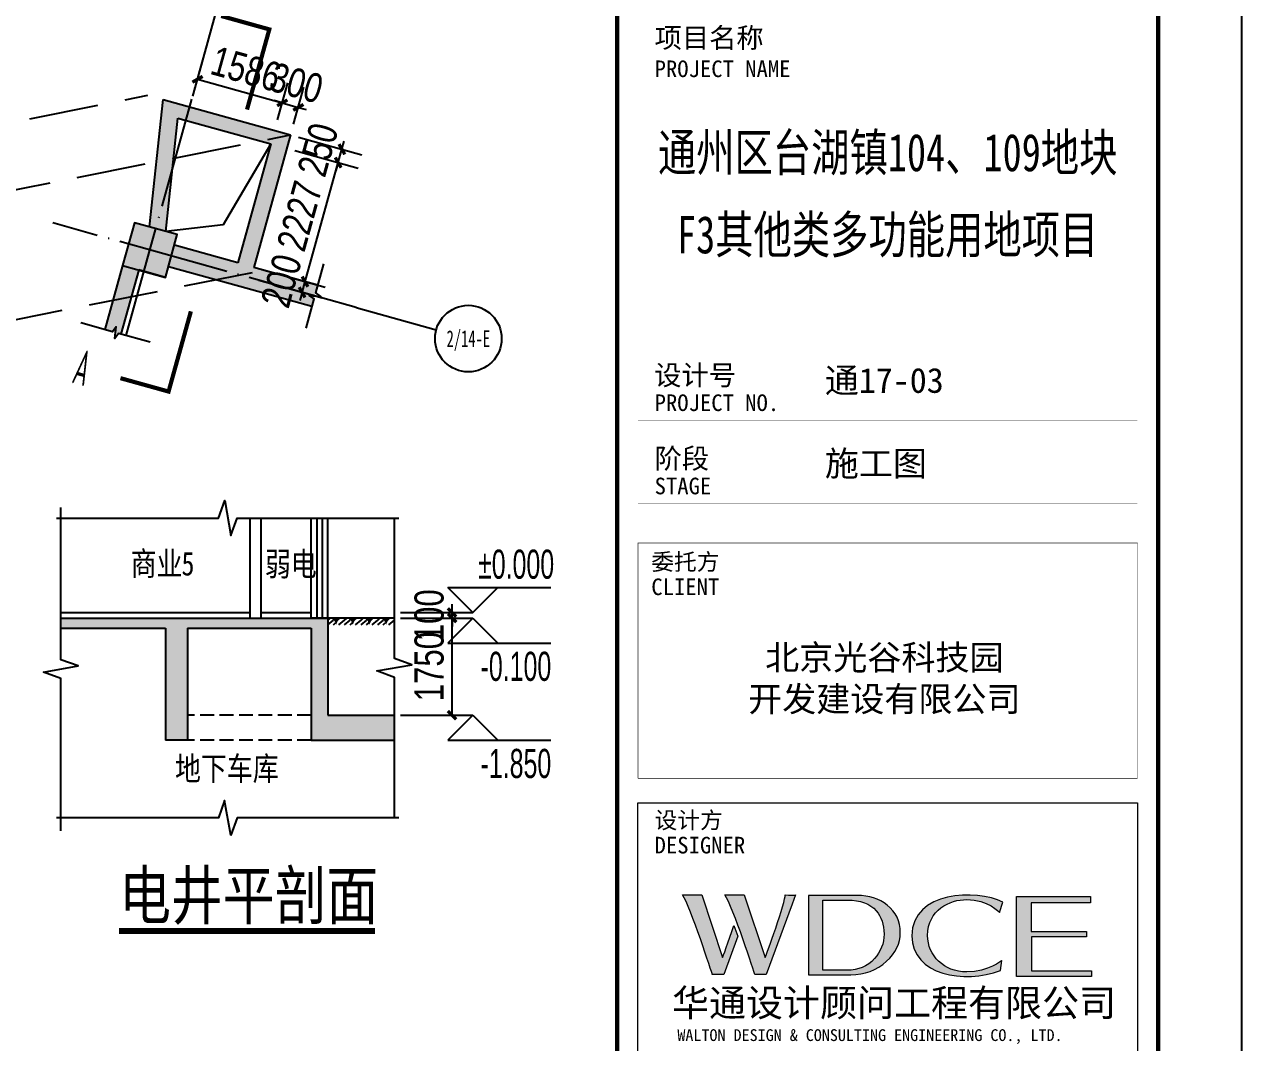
# Model space of a CAD drawing. Extents: x -409435 to 356702, y -107829 to 330904.
# Drawn here: x 128553 to 150489, y 32416 to 50763 of the extents above; entities that cross this region are included whole.
import ezdxf
from ezdxf.enums import TextEntityAlignment as Align

# ---------------------------------------------------------------- set-up
doc = ezdxf.new("R2010")
doc.units = 0
doc.header["$LTSCALE"] = 1000
doc.header["$MEASUREMENT"] = 0
for name, pattern in [('X-104 14#平面$0$$0$DASH', [0.35, 0.25, -0.1]), ('X-104 14#平面$0$104-14# 核心筒$2$DOTE', [2.42, 2, -0.2, 0.02, -0.2]), ('X-104 14#平面$0$DASH', [0.35, 0.25, -0.1])]:
    doc.linetypes.add(name, pattern=pattern)
for name, color, linetype in [('PUB_HATCH', 8, 'Continuous'), ('X-104 14#平面$0$01-标注_尺寸', 124, 'Continuous'), ('X-104 14#平面$0$01-标注_标高', 200, 'Continuous'), ('X-104 14#平面$0$01-标注_符号', 200, 'Continuous'), ('X-104 14#平面$0$02-TEXT_标注', 130, 'Continuous'), ('X-104 14#平面$0$05-填充_天正', 26, 'Continuous'), ('X-104 14#平面$0$104-14# 核心筒$1$01-标注_轴线坐标', 132, 'Continuous'), ('X-104 14#平面$0$104-14# 核心筒$1$AXIS_TEXT', 7, 'Continuous'), ('X-104 14#平面$0$104-14# 核心筒$2$A_AXIS-轴线', 36, 'X-104 14#平面$0$104-14# 核心筒$2$DOTE'), ('X-104 14#平面$0$104-14# 核心筒$2$A_STR-砼柱', 51, 'Continuous'), ('X-104 14#平面$0$A-C_窗', 140, 'Continuous'), ('X-104 14#平面$0$A-SUR_保温', 222, 'Continuous'), ('X-104 14#平面$0$A_STR-砌块墙', 121, 'Continuous'), ('X-104 14#平面$0$A_STR-砼墙', 51, 'Continuous'), ('X-104 14#平面$0$DIM_SYMB', 3, 'Continuous'), ('建-标注-文本', 254, 'Continuous')]:
    doc.layers.add(name, color=color, linetype=linetype)
doc.styles.add('X-104 14#平面$0$104-14# 核心筒$2$_TCH_AXIS', font='STXIHEI_0.TTF', dxfattribs={"width": 0.75})
doc.styles.add('X-104 14#平面$0$_TCH_DIM', font='ros.shx', dxfattribs={"width": 0.8, "bigfont": 'jd.shx'})
doc.styles.add('X-104 14#平面$0$_TCH_DIM_T3', font='ros.shx', dxfattribs={"width": 0.8, "bigfont": 'jd.shx'})
doc.styles.add('X-104 14#平面$0$_TCH_LABEL', font='ros1.shx', dxfattribs={"width": 0.75, "bigfont": 'jd.shx'})
doc.styles.add('X-104 14#平面$0$Standard', font='STXIHEI_0.TTF', dxfattribs={"width": 0.8})
doc.styles.add('图签信息$0$hwxh', font='STXIHEI_0.TTF')
doc.styles.add('图签信息$0$华文细黑', font='STXIHEI_0.TTF', dxfattribs={"height": 10})
doc.dimstyles.new('X-104 14#平面$0$_TCH_ARCH&&150', dxfattribs={"dimtxt": 525, "dimasz": 150, "dimexe": 375, "dimexo": 450, "dimgap": 150, "dimtad": 1, "dimdec": 0, "dimzin": 0, "dimdsep": 46, "dimtxsty": 'X-104 14#平面$0$_TCH_DIM_T3', "dimblk": 'X-104 14#平面$0$_ArchTick', "dimcen": 0.09, "dimclrt": 7, "dimazin": 2, "dimtfac": 1, "dimtdec": 0, "dimtix": 1, "dimtmove": 2, "dimatfit": 3, "dimfxl": 0, "dimtolj": 1, "dimtzin": 0, "dimarcsym": 0})

# ---------------------------------------------------------------- blocks, each defined once
blk = doc.blocks.new('图框-A1+1-2')
for points, const_width in [([(0, 0), (1261, 0), (1261, 594), (0, 594)], 0.05), ([(1186, 584), (25, 584), (25, 10), (1186, 10)], 0.5)]:
    blk.add_lwpolyline(points, close=True, dxfattribs=dict(const_width=const_width))
blk = doc.blocks.new('图签信息$0$logo2')
h = blk.add_hatch(color=7)
h.paths.add_polyline_path([(19.021, -7.36), (15.845, -7.36), (15.845, -3.972), (18.974, -3.972), (18.974, -4.243), (16.461, -4.243), (16.461, -5.448), (18.811, -5.448), (18.811, -5.686), (16.474, -5.686), (16.474, -7.116), (19.021, -7.116)])
edge = h.paths.add_edge_path()
edge.add_spline(control_points=[(15.259, -4.206), (15.259, -4.206), (15.127, -4.646), (15.127, -4.646), (15.127, -4.646), (14.62, -4.101), (13.734, -4.101), (13.035, -4.101), (12.071, -4.537), (12.076, -5.621), (12.08, -6.488), (12.766, -7.164), (13.734, -7.168), (14.656, -7.172), (15.227, -6.68), (15.227, -6.68), (15.227, -6.68), (15.164, -7.108), (15.164, -7.108), (13.632, -7.703), (11.417, -7.291), (11.411, -5.643), (11.404, -3.721), (14.157, -3.665), (15.259, -4.206)], knot_values=[0, 0, 0, 0, 1, 1, 1, 2, 2, 2, 3, 3, 3, 4, 4, 4, 5, 5, 5, 6, 6, 6, 7, 7, 7, 8, 8, 8, 8], degree=3, periodic=0)
edge = h.paths.add_edge_path(flags=16)
edge.add_spline(control_points=[(10.229, -5.566), (10.229, -5.16), (10.12, -4.83), (9.897, -4.576), (9.63, -4.273), (9.228, -4.122), (8.69, -4.122), (8.69, -4.122), (7.638, -4.122), (7.638, -4.122), (7.638, -4.122), (7.638, -7.098), (7.638, -7.098), (7.638, -7.098), (8.663, -7.098), (8.663, -7.098), (9.133, -7.098), (9.519, -6.934), (9.823, -6.604), (10.095, -6.309), (10.229, -5.964), (10.229, -5.566)], knot_values=[0, 0, 0, 0, 1, 1, 1, 2, 2, 2, 3, 3, 3, 4, 4, 4, 5, 5, 5, 6, 6, 6, 7, 7, 7, 7], degree=3, periodic=0)
edge = h.paths.add_edge_path()
edge.add_spline(control_points=[(10.919, -5.505), (10.919, -5.962), (10.725, -6.366), (10.336, -6.719), (9.92, -7.098), (9.414, -7.288), (8.817, -7.288), (8.817, -7.288), (7.028, -7.288), (7.028, -7.288), (7.028, -7.288), (7.028, -3.925), (7.028, -3.925), (7.028, -3.925), (9.095, -3.925), (9.095, -3.925), (9.593, -3.925), (10.015, -4.063), (10.363, -4.34), (10.733, -4.637), (10.919, -5.026), (10.919, -5.505)], knot_values=[0, 0, 0, 0, 1, 1, 1, 2, 2, 2, 3, 3, 3, 4, 4, 4, 5, 5, 5, 6, 6, 6, 7, 7, 7, 7], degree=3, periodic=0)
at = {"lineweight": 0}
blk.add_lwpolyline([(19.021, -7.36), (15.845, -7.36), (15.845, -3.972), (18.974, -3.972), (18.974, -4.243), (16.461, -4.243), (16.461, -5.448), (18.811, -5.448), (18.811, -5.686), (16.474, -5.686), (16.474, -7.116), (19.021, -7.116), (19.021, -7.36)], dxfattribs=at)
for points, knots in [([(10.919, -5.505), (10.919, -5.962), (10.725, -6.366), (10.336, -6.719), (9.92, -7.098), (9.414, -7.288), (8.817, -7.288), (8.817, -7.288), (7.028, -7.288), (7.028, -7.288), (7.028, -7.288), (7.028, -3.925), (7.028, -3.925), (7.028, -3.925), (9.095, -3.925), (9.095, -3.925), (9.593, -3.925), (10.015, -4.063), (10.363, -4.34), (10.733, -4.637), (10.919, -5.026), (10.919, -5.505)], [0, 0, 0, 0, 1, 1, 1, 2, 2, 2, 3, 3, 3, 4, 4, 4, 5, 5, 5, 6, 6, 6, 7, 7, 7, 7]), ([(10.229, -5.566), (10.229, -5.16), (10.12, -4.83), (9.897, -4.576), (9.63, -4.273), (9.228, -4.122), (8.69, -4.122), (8.69, -4.122), (7.638, -4.122), (7.638, -4.122), (7.638, -4.122), (7.638, -7.098), (7.638, -7.098), (7.638, -7.098), (8.663, -7.098), (8.663, -7.098), (9.133, -7.098), (9.519, -6.934), (9.823, -6.604), (10.095, -6.309), (10.229, -5.964), (10.229, -5.566)], [0, 0, 0, 0, 1, 1, 1, 2, 2, 2, 3, 3, 3, 4, 4, 4, 5, 5, 5, 6, 6, 6, 7, 7, 7, 7]), ([(15.259, -4.206), (15.259, -4.206), (15.127, -4.646), (15.127, -4.646), (15.127, -4.646), (14.62, -4.101), (13.734, -4.101), (13.035, -4.101), (12.071, -4.537), (12.076, -5.621), (12.08, -6.488), (12.766, -7.164), (13.734, -7.168), (14.656, -7.172), (15.227, -6.68), (15.227, -6.68), (15.227, -6.68), (15.164, -7.108), (15.164, -7.108), (13.632, -7.703), (11.417, -7.291), (11.411, -5.643), (11.404, -3.721), (14.157, -3.665), (15.259, -4.206)], [0, 0, 0, 0, 1, 1, 1, 2, 2, 2, 3, 3, 3, 4, 4, 4, 5, 5, 5, 6, 6, 6, 7, 7, 7, 8, 8, 8, 8])]:
    blk.add_open_spline(points, degree=3, knots=knots, dxfattribs=at)
blk = doc.blocks.new('图签信息$0$logo1')
h = blk.add_hatch(color=8)
edge = h.paths.add_edge_path()
edge.add_spline(control_points=[(3.863, -5.205), (3.635, -5.88), (3.386, -6.562), (3.386, -6.562), (3.386, -6.562), (2.503, -3.908), (2.503, -3.908), (2.503, -3.908), (1.802, -3.905), (1.687, -3.908), (2.021, -4.386), (2.952, -7.271), (2.952, -7.271), (2.952, -7.271), (3.437, -7.271), (3.437, -7.271), (3.437, -7.271), (4.032, -5.659), (4.032, -5.659), (4.032, -5.659), (3.863, -5.205), (3.863, -5.205)], knot_values=[0, 0, 0, 0, 1, 1, 1, 2, 2, 2, 3, 3, 3, 4, 4, 4, 5, 5, 5, 6, 6, 6, 7, 7, 7, 7], degree=3, periodic=0)
h = blk.add_hatch(color=7)
edge = h.paths.add_edge_path()
edge.add_spline(control_points=[(6.038, -3.908), (6.09, -4.101), (5.198, -6.562), (5.198, -6.562), (5.198, -6.562), (4.302, -3.908), (4.302, -3.908), (4.302, -3.908), (3.6, -3.905), (3.486, -3.908), (3.821, -4.386), (4.751, -7.271), (4.751, -7.271), (4.751, -7.271), (5.236, -7.271), (5.236, -7.271), (5.236, -7.271), (6.333, -4.3), (6.333, -4.3), (6.333, -4.3), (6.482, -3.908), (6.482, -3.908), (6.482, -3.908), (6.214, -3.914), (6.038, -3.908)], knot_values=[0, 0, 0, 0, 1, 1, 1, 2, 2, 2, 3, 3, 3, 4, 4, 4, 5, 5, 5, 6, 6, 6, 7, 7, 7, 8, 8, 8, 8], degree=3, periodic=0)
at = {"color": 8, "lineweight": 0}
blk.add_open_spline([(3.863, -5.205), (3.635, -5.88), (3.386, -6.562), (3.386, -6.562), (3.386, -6.562), (2.503, -3.908), (2.503, -3.908), (2.503, -3.908), (1.802, -3.905), (1.687, -3.908), (2.021, -4.386), (2.952, -7.271), (2.952, -7.271), (2.952, -7.271), (3.437, -7.271), (3.437, -7.271), (3.437, -7.271), (4.032, -5.659), (4.032, -5.659), (4.032, -5.659), (3.863, -5.205), (3.863, -5.205)], degree=3, knots=[0, 0, 0, 0, 1, 1, 1, 2, 2, 2, 3, 3, 3, 4, 4, 4, 5, 5, 5, 6, 6, 6, 7, 7, 7, 7], dxfattribs=at)
at = {"lineweight": 0}
blk.add_open_spline([(6.038, -3.908), (6.09, -4.101), (5.198, -6.562), (5.198, -6.562), (5.198, -6.562), (4.302, -3.908), (4.302, -3.908), (4.302, -3.908), (3.6, -3.905), (3.486, -3.908), (3.821, -4.386), (4.751, -7.271), (4.751, -7.271), (4.751, -7.271), (5.236, -7.271), (5.236, -7.271), (5.236, -7.271), (6.333, -4.3), (6.333, -4.3), (6.333, -4.3), (6.482, -3.908), (6.482, -3.908), (6.482, -3.908), (6.214, -3.914), (6.038, -3.908)], degree=3, knots=[0, 0, 0, 0, 1, 1, 1, 2, 2, 2, 3, 3, 3, 4, 4, 4, 5, 5, 5, 6, 6, 6, 7, 7, 7, 8, 8, 8, 8], dxfattribs=at)
blk.add_blockref('图签信息$0$logo2', (0, 0))
blk = doc.blocks.new('图签信息$0$时间-logo')
at = {"layer": 'Defpoints', "lineweight": 0}
blk.add_lwpolyline([(0, -23.457), (-21.166, -23.457), (-21.166, 0), (0, 0), (0, -23.457)], dxfattribs=at)
blk.add_blockref('图签信息$0$logo1', (-20.967, 0))
at = {"style": '图签信息$0$hwxh'}
for s, height, p in [('华通设计顾问工程有限公司 ', 1.15, (-19.726, -9.054)), ('WALTON DESIGN & CONSULTING ENGINEERING CO., LTD.', 0.5, (-19.497, -10.096)), ('地址:北京市西城区西直门南小街135号西派国际3号楼 100035', 0.5, (-19.485, -11.936)), ('Address: Building No.3 C-Park, No.135 Xizhimen South Street, ', 0.47, (-19.485, -12.827)), ('Xicheng District, Beijing 100035, China ', 0.47, (-16.691, -13.718)), ('电话 Tel：                        （8610）83957395 ', 0.5, (-19.564, -14.906)), ('传真 Fax：                      （8610）83957590 ', 0.5, (-19.485, -15.798)), ('主页 Web：                      www.WDCE.com ', 0.5, (-19.485, -16.689)), ('邮件 E-mail：                    office@WDCE.com ', 0.5, (-19.485, -17.58)), ('资质号 Licence No.：    建筑甲级 A111010265 ', 0.5, (-19.485, -18.472)), ('   规划甲级 101195', 0.5, (-12.602, -19.363))]:
    blk.add_text(s, height=height, dxfattribs=at).set_placement(p)
blk = doc.blocks.new('图签信息')
at = {"const_width": 0.5}
blk.add_lwpolyline([(-65, 0), (0, 0), (0, 500.5), (-65, 500.5)], close=True, dxfattribs=at)
at = {"const_width": 0.05}
for points in [[(-62.5, 450.87), (-2.5, 450.87)], [(-62.5, 440.87), (-2.5, 440.87)], [(-2.5, 407.85), (-2.5, 436.12), (-62.5, 436.12), (-62.5, 407.85)], [(-62.5, 407.85), (-2.5, 407.85)], [(-62.5, 404.92), (-62.5, 227.83)], [(-62.5, 404.92), (-2.5, 404.92)], [(-62.5, 227.83), (-2.5, 227.83), (-2.5, 404.92)]]:
    blk.add_lwpolyline(points, dxfattribs=at)
at = {"ltscale": 0.001, "xscale": 2.834689937531525, "yscale": 2.834689937531525, "zscale": 2.834689937531525}
blk.add_blockref('图签信息$0$时间-logo', (-2.5, 404.92), dxfattribs=at)
at = {"style": '图签信息$0$华文细黑'}
for s, height, p in [('项目名称', 2.4, (-60.5, 498)), ('PROJECT NAME', 2, (-60.5, 494.08)), ('设计号', 2.4, (-60.54, 457.48)), ('PROJECT NO.', 2, (-60.5, 453.97)), ('阶段', 2.4, (-60.5, 447.47)), ('STAGE', 2, (-60.5, 443.97)), ('委托方', 2, (-60.9, 434.86)), ('CLIENT', 2, (-60.9, 431.86)), ('设计方', 2, (-60.5, 403.83)), ('DESIGNER', 2, (-60.5, 400.83))]:
    blk.add_text(s, height=height, dxfattribs=at).set_placement(p, align=Align.TOP_LEFT)
at = {"color": 4, "style": '图签信息$0$华文细黑', "width": 0.75}
for s, p in [('通州区台湖镇104、109地块', (-32.5, 480.78)), ('F3其他类多功能用地项目', (-32.5, 470.91))]:
    blk.add_text(s, height=4.5, dxfattribs=at).set_placement(p, align=Align.CENTER)
at = {"color": 4, "ltscale": 0.001, "char_height": 3, "width": 58.4895, "style": '图签信息$0$华文细黑'}
for s, insert, attachment_point in [('通17-03', (-40.06, 455.51), 4), ('施工图', (-40.06, 445.51), 4), ('北京光谷科技园\\P开发建设有限公司', (-32.9, 419.71), 5)]:
    blk.add_mtext(s, dxfattribs=dict(at, insert=insert, attachment_point=attachment_point))
blk = doc.blocks.new('图签-A1')
at = {"color": 2}
blk.add_blockref('图签信息', (0, 0), dxfattribs=at)
blk = doc.blocks.new('_FZH')
blk.add_lwpolyline([(-0.5, -0.5), (0.5, -0.5), (0.5, 0.5), (-0.5, 0.5)], close=True)
at = {"layer": 'PUB_HATCH'}
blk.add_solid([(-0.5, -0.5), (0.5, -0.5), (-0.5, 0.5), (0.5, 0.5)], dxfattribs=at)
blk = doc.blocks.new('X-104 14#平面$0$_ArchTick')
at = {"color": 0, "linetype": 'ByBlock', "const_width": 0.4}
blk.add_lwpolyline([(-0.5, -0.5), (0.5, 0.5)], dxfattribs=at)
blk = doc.blocks.new('*D2633')
at = {"layer": 'Defpoints', "color": 0, "transparency": 16777216}
for p in [(134879, 40166), (136261, 40166), (134879, 40066)]:
    blk.add_point(p, dxfattribs=at)
at = {"layer": 'X-104 14#平面$0$01-标注_尺寸', "color": 0, "lineweight": -2, "transparency": 16777216}
for p, q in [((135329, 40166), (136636, 40166)), ((136261, 40166), (136261, 40316)), ((136261, 40066), (136261, 40166)), ((135329, 40066), (136636, 40066)), ((136261, 40066), (136261, 39916))]:
    blk.add_line(p, q, dxfattribs=at)
at = {"layer": 'X-104 14#平面$0$01-标注_尺寸', "color": 0, "lineweight": -2, "transparency": 16777216, "xscale": 150, "yscale": 150, "zscale": 150}
for p, rotation in [((136261, 40166), 270), ((136261, 40066), 90)]:
    blk.add_blockref('X-104 14#平面$0$_ArchTick', p, dxfattribs=dict(at, rotation=rotation))
at = {"layer": 'X-104 14#平面$0$01-标注_尺寸', "color": 7, "transparency": 16777216, "insert": (135849, 40116), "char_height": 525, "attachment_point": 5, "rotation": 90, "style": 'X-104 14#平面$0$_TCH_DIM_T3'}
blk.add_mtext('\\A1;100', dxfattribs=at)
blk = doc.blocks.new('*D2634')
at = {"layer": 'Defpoints', "color": 0, "transparency": 16777216}
for p in [(134879, 40066), (136261, 40066), (134879, 38316)]:
    blk.add_point(p, dxfattribs=at)
at = {"layer": 'X-104 14#平面$0$01-标注_尺寸', "color": 0, "lineweight": -2, "transparency": 16777216}
for p, q in [((135329, 40066), (136636, 40066)), ((136261, 38316), (136261, 40066)), ((135329, 38316), (136636, 38316))]:
    blk.add_line(p, q, dxfattribs=at)
at = {"layer": 'X-104 14#平面$0$01-标注_尺寸', "color": 0, "lineweight": -2, "transparency": 16777216, "xscale": 150, "yscale": 150, "zscale": 150}
for p, rotation in [((136261, 40066), 90), ((136261, 38316), 270)]:
    blk.add_blockref('X-104 14#平面$0$_ArchTick', p, dxfattribs=dict(at, rotation=rotation))
at = {"layer": 'X-104 14#平面$0$01-标注_尺寸', "color": 7, "transparency": 16777216, "insert": (135849, 39191), "char_height": 525, "attachment_point": 5, "rotation": 90, "style": 'X-104 14#平面$0$_TCH_DIM_T3'}
blk.add_mtext('\\A1;1750', dxfattribs=at)
blk = doc.blocks.new('X-104 14#平面$0$$WINLIB2D$00000001')
at = {"color": 0}
for points in [[(-0.5, 0.5), (-0.5, -0.5)], [(-0.5, 0.5), (0.5, 0.5)], [(0.5, -0.5), (0.5, 0.5)], [(0.5, 0.167), (-0.5, 0.167)], [(0.5, -0.167), (-0.5, -0.167)], [(-0.5, -0.5), (0.5, -0.5)]]:
    blk.add_lwpolyline(points, dxfattribs=at)
blk = doc.blocks.new('X-104 14#平面$0$$LinePat$自然土壤')
at = {"color": 0}
for p, q in [((0, -90), (71, -19)), ((0, -300), (211, -89)), ((210, -300), (286, -224)), ((420, -300), (630, -90))]:
    blk.add_line(p, q, dxfattribs=at)
for points in [[(0, 0), (630, 0), (168, -45), (462, -45)], [(168, -45), (462, -45), (252, -132), (378, -132)], [(252, -132), (378, -132), (315, -300)]]:
    blk.add_solid(points, dxfattribs=at)
blk = doc.blocks.new('*D2635')
at = {"layer": 'Defpoints', "color": 0, "transparency": 16777216}
for p in [(132399, 46464), (132345, 46271), (133611, 46127)]:
    blk.add_point(p, dxfattribs=at)
at = {"layer": 'X-104 14#平面$0$01-标注_尺寸', "color": 0, "lineweight": -2, "transparency": 16777216}
for p, q in [((132832, 46343), (133973, 46026)), ((132778, 46151), (133919, 45833)), ((133558, 45934), (133611, 46127)), ((133611, 46127), (133652, 46271)), ((133558, 45934), (133518, 45789))]:
    blk.add_line(p, q, dxfattribs=at)
at = {"layer": 'X-104 14#平面$0$01-标注_尺寸', "color": 0, "lineweight": -2, "transparency": 16777216, "xscale": 150, "yscale": 150, "zscale": 150}
for p, rotation in [((133611, 46127), 254.4518981662111), ((133558, 45934), 74.45189816621114)]:
    blk.add_blockref('X-104 14#平面$0$_ArchTick', p, dxfattribs=dict(at, rotation=rotation))
at = {"layer": 'X-104 14#平面$0$01-标注_尺寸', "color": 7, "transparency": 16777216, "insert": (133187, 46141), "char_height": 525, "attachment_point": 5, "rotation": 74.4519, "style": 'X-104 14#平面$0$_TCH_DIM_T3'}
blk.add_mtext('\\A1;200', dxfattribs=at)
blk = doc.blocks.new('*D2636')
at = {"layer": 'Defpoints', "color": 0, "transparency": 16777216}
for p in [(132995, 48609), (134208, 48272), (132399, 46464)]:
    blk.add_point(p, dxfattribs=at)
at = {"layer": 'X-104 14#平面$0$01-标注_尺寸', "color": 0, "lineweight": -2, "transparency": 16777216}
for p, q in [((133429, 48488), (134569, 48171)), ((133611, 46127), (134208, 48272)), ((132832, 46343), (133973, 46026))]:
    blk.add_line(p, q, dxfattribs=at)
at = {"layer": 'X-104 14#平面$0$01-标注_尺寸', "color": 0, "lineweight": -2, "transparency": 16777216, "xscale": 150, "yscale": 150, "zscale": 150}
for p, rotation in [((134208, 48272), 74.45189816620903), ((133611, 46127), 254.451898166209)]:
    blk.add_blockref('X-104 14#平面$0$_ArchTick', p, dxfattribs=dict(at, rotation=rotation))
at = {"layer": 'X-104 14#平面$0$01-标注_尺寸', "color": 7, "transparency": 16777216, "insert": (133512, 47310), "char_height": 525, "attachment_point": 5, "rotation": 74.4519, "style": 'X-104 14#平面$0$_TCH_DIM_T3'}
blk.add_mtext('\\A1;2227', dxfattribs=at)
blk = doc.blocks.new('*D2637')
at = {"layer": 'Defpoints', "color": 0, "transparency": 16777216}
for p in [(133062, 48850), (132995, 48609), (134275, 48512)]:
    blk.add_point(p, dxfattribs=at)
at = {"layer": 'X-104 14#平面$0$01-标注_尺寸', "color": 0, "lineweight": -2, "transparency": 16777216}
for p, q in [((133496, 48729), (134637, 48412)), ((133429, 48488), (134569, 48171)), ((134208, 48272), (134275, 48512)), ((134275, 48512), (134315, 48657)), ((134208, 48272), (134168, 48127))]:
    blk.add_line(p, q, dxfattribs=at)
at = {"layer": 'X-104 14#平面$0$01-标注_尺寸', "color": 0, "lineweight": -2, "transparency": 16777216, "xscale": 150, "yscale": 150, "zscale": 150}
for p, rotation in [((134275, 48512), 254.451898166209), ((134208, 48272), 74.45189816620898)]:
    blk.add_blockref('X-104 14#平面$0$_ArchTick', p, dxfattribs=dict(at, rotation=rotation))
at = {"layer": 'X-104 14#平面$0$01-标注_尺寸', "color": 7, "transparency": 16777216, "insert": (133844, 48503), "char_height": 525, "attachment_point": 5, "rotation": 74.4519, "style": 'X-104 14#平面$0$_TCH_DIM_T3'}
blk.add_mtext('\\A1;250', dxfattribs=at)
blk = doc.blocks.new('*D2638')
at = {"layer": 'Defpoints', "color": 0, "transparency": 16777216}
for p in [(133201, 49348), (131467, 49034), (132995, 48609)]:
    blk.add_point(p, dxfattribs=at)
at = {"layer": 'X-104 14#平面$0$01-标注_尺寸', "color": 0, "lineweight": -2, "transparency": 16777216}
for p, q in [((131588, 49468), (131773, 50134)), ((131673, 49773), (133201, 49348)), ((133116, 49043), (133301, 49709))]:
    blk.add_line(p, q, dxfattribs=at)
at = {"layer": 'X-104 14#平面$0$01-标注_尺寸', "color": 0, "lineweight": -2, "transparency": 16777216, "xscale": 150, "yscale": 150, "zscale": 150}
for p, rotation in [((131673, 49773), 164.451897365089), ((133201, 49348), 344.4518973650891)]:
    blk.add_blockref('X-104 14#平面$0$_ArchTick', p, dxfattribs=dict(at, rotation=rotation))
at = {"layer": 'X-104 14#平面$0$01-标注_尺寸', "color": 7, "transparency": 16777216, "insert": (132547, 49957), "char_height": 525, "attachment_point": 5, "rotation": 344.4519, "style": 'X-104 14#平面$0$_TCH_DIM_T3'}
blk.add_mtext('\\A1;1586', dxfattribs=at)
blk = doc.blocks.new('*D2639')
at = {"layer": 'Defpoints', "color": 0, "transparency": 16777216}
for p in [(133490, 49267), (132995, 48609), (133284, 48529)]:
    blk.add_point(p, dxfattribs=at)
at = {"layer": 'X-104 14#平面$0$01-标注_尺寸', "color": 0, "lineweight": -2, "transparency": 16777216}
for p, q in [((133116, 49043), (133301, 49709)), ((133405, 48962), (133590, 49628)), ((133201, 49348), (133056, 49388)), ((133201, 49348), (133490, 49267)), ((133490, 49267), (133634, 49227))]:
    blk.add_line(p, q, dxfattribs=at)
at = {"layer": 'X-104 14#平面$0$01-标注_尺寸', "color": 0, "lineweight": -2, "transparency": 16777216, "xscale": 150, "yscale": 150, "zscale": 150}
for p, rotation in [((133201, 49348), 344.4518973650891), ((133490, 49267), 164.4518973650891)]:
    blk.add_blockref('X-104 14#平面$0$_ArchTick', p, dxfattribs=dict(at, rotation=rotation))
at = {"layer": 'X-104 14#平面$0$01-标注_尺寸', "color": 7, "transparency": 16777216, "insert": (133456, 49705), "char_height": 525, "attachment_point": 5, "rotation": 344.4519, "style": 'X-104 14#平面$0$_TCH_DIM_T3'}
blk.add_mtext('\\A1;300', dxfattribs=at)
blk = doc.blocks.new('X-104 14#平面')
at = {"layer": 'X-104 14#平面$0$05-填充_天正'}
for points in [[(130810.5, 47113.4), (131103.5, 47031.9), (131319.4, 49075.3), (131053, 49409)], [(131053, 49409), (131319.4, 49075.3), (132995.4, 48609), (133351.4, 48769.5)], [(133351.4, 48769.5), (132995.4, 48609), (132398.5, 46464), (132507.3, 46295.3), (132687.6, 46383.6)], [(131255.7, 46782), (131148.5, 46396.6), (132435.8, 46038.4), (132507.3, 46295.3), (132398.5, 46464)], [(130613.2, 46337.9), (130324.1, 46418.4), (130002.5, 45262.3), (130291.5, 45181.9)], [(133736.4, 45676.6), (133843.7, 46061.9), (132687.6, 46383.6), (132507.3, 46295.3), (132435.8, 46038.4)], [(129210.4, 40066.4), (129210.4, 39886.4), (131095.1, 39886.4), (131295.1, 39946.4), (131295.1, 40066.4)], [(131295.1, 39946.4), (131095.1, 39886.4), (131095.1, 37866.4), (131495.1, 37866.4), (131495.1, 39886.4)], [(131295.1, 39946.4), (131495.1, 39886.4), (132714.6, 39886.4), (132714.6, 40066.4), (131295.1, 40066.4)], [(132714.6, 40066.4), (132714.6, 39886.4), (133721.6, 39886.4), (134021.6, 40066.4)], [(134021.6, 40066.4), (133721.6, 39886.4), (133721.6, 37866.4), (134021.6, 38316.4)], [(134021.6, 38316.4), (133721.6, 37866.4), (135221.6, 37866.4), (135221.6, 38316.4)]]:
    blk.add_hatch(color=256, dxfattribs=at).paths.add_polyline_path(points)
at = {"linetype": 'X-104 14#平面$0$$0$DASH'}
for p, q in [((133721.6, 38316.4), (131495.1, 38316.4)), ((133721.6, 37866.4), (131495.1, 37866.4))]:
    blk.add_line(p, q, dxfattribs=at)
for points in [[(-38664.4, 63600), (150485.6, 63600), (150485.6, -25500), (-38664.4, -25500)], [(131309.3, 46974.6), (130538.6, 47189.1), (130324.1, 46418.4), (131094.9, 46203.9)]]:
    blk.add_lwpolyline(points, close=True)
for points in [[(132995.2, 48609), (132135, 47151), (131103.5, 47031.9)], [(131094.9, 46203.9), (130613.2, 46337.9)]]:
    blk.add_lwpolyline(points)
at = {"layer": 'X-104 14#平面$0$01-标注_标高'}
for p, q in [((136636.2, 40166.4), (136186.2, 40616.4)), ((136186.2, 40616.4), (138040.1, 40616.4)), ((136636.2, 40166.4), (137086.2, 40616.4)), ((136636.2, 40066.4), (136186.2, 39616.4)), ((136636.2, 40066.4), (137086.2, 39616.4)), ((136186.2, 39616.4), (138040.1, 39616.4)), ((136636.2, 38316.4), (136186.2, 37866.4)), ((136636.2, 38316.4), (137086.2, 37866.4)), ((136186.2, 37866.4), (138040.1, 37866.4))]:
    blk.add_line(p, q, dxfattribs=at)
at = {"layer": 'X-104 14#平面$0$01-标注_符号', "const_width": 75}
for points in [[(132565.4, 49226.9), (132967.4, 50672), (132100.4, 50913.3)], [(130284.9, 44388), (131151.9, 44146.8), (131554, 45591.9)]]:
    blk.add_lwpolyline(points, dxfattribs=at)
at = {"layer": 'X-104 14#平面$0$01-标注_符号'}
for points in [[(133629.2, 45291.2), (133775, 45815), (133684, 45880), (133896.3, 45859.4), (133805.1, 45923.4), (133950.9, 46447.3)], [(130821.4, 45034.4), (130249.4, 45193.6), (130184.4, 45102.7), (130205, 45314.9), (130141, 45223.7), (129569, 45382.9)], [(129134.6, 41866.4), (132049.4, 41866.4), (132164.1, 42181.4), (132275.2, 41551.4), (132386.9, 41866.4), (135301.8, 41866.4)], [(129210.4, 36232.9), (129210.4, 38978.1), (128895.4, 39092.7), (129525.4, 39203.8), (129210.4, 39315.6), (129210.4, 42060.7)], [(135221.6, 36466.4), (135221.6, 38997.7), (134906.6, 39112.3), (135536.6, 39223.4), (135221.6, 39335.2), (135221.6, 41866.4)], [(135301.8, 36466.4), (132386.9, 36466.4), (132272.3, 36151.4), (132161.2, 36781.4), (132049.4, 36466.4), (129134.6, 36466.4)]]:
    blk.add_lwpolyline(points, dxfattribs=at)
at = {"layer": 'X-104 14#平面$0$02-TEXT_标注', "linetype": 'X-104 14#平面$0$DASH', "ltscale": 5}
for points in [[(99474, 43258.8), (130781.1, 49484.6)], [(102044.3, 42543.6), (133351.4, 48769.5)], [(132660.8, 46287.2), (101353.7, 40061.4)]]:
    blk.add_lwpolyline(points, dxfattribs=at)
at = {"layer": 'X-104 14#平面$0$104-14# 核心筒$1$01-标注_轴线坐标'}
for p, q in [((131810.3, 50267.7), (132212.4, 51712.8)), ((134530.6, 45663.2), (135975.7, 45261.1))]:
    blk.add_line(p, q, dxfattribs=at)
blk.add_circle((136553.8, 45100.3), 600, dxfattribs=at)
at = {"layer": 'X-104 14#平面$0$104-14# 核心筒$2$A_AXIS-轴线'}
for p, q in [((130387.9, 45155.1), (131810.3, 50267.7)), ((134530.6, 45663.2), (129064.3, 47184.1))]:
    blk.add_line(p, q, dxfattribs=at)
at = {"layer": 'X-104 14#平面$0$A-SUR_保温'}
for p, q in [((129210.4, 40166.4), (131295.1, 40166.4)), ((131295.1, 40166.4), (132614.6, 40166.4)), ((132814.6, 40166.4), (133721.7, 40166.4))]:
    blk.add_line(p, q, dxfattribs=at)
at = {"layer": 'X-104 14#平面$0$A_STR-砌块墙'}
for p, q in [((132614.6, 41866.4), (132614.6, 40066.4)), ((132814.6, 41866.4), (132814.6, 40066.4)), ((133721.7, 41866.4), (134021.7, 41866.4)), ((133721.7, 40066.4), (134021.7, 40066.4))]:
    blk.add_line(p, q, dxfattribs=at)
at = {"layer": 'X-104 14#平面$0$A_STR-砼墙'}
for p, q in [((130810.5, 47113.4), (131053, 49409)), ((131053, 49409), (133351.4, 48769.5)), ((131103.5, 47031.9), (131319.4, 49075.3)), ((131319.4, 49075.3), (132995.4, 48609)), ((133351.4, 48769.5), (132687.6, 46383.6)), ((132995.4, 48609), (132398.5, 46464)), ((132398.5, 46464), (131255.7, 46782)), ((130324.1, 46418.4), (130002.5, 45262.3)), ((130613.2, 46337.9), (130291.5, 45181.9)), ((132435.8, 46038.4), (131148.5, 46396.6)), ((133843.7, 46061.9), (132687.6, 46383.6)), ((133736.4, 45676.6), (132435.8, 46038.4)), ((129210.4, 40066.4), (131295.1, 40066.4)), ((131295.1, 40066.4), (132714.6, 40066.4)), ((132714.6, 40066.4), (134021.6, 40066.4)), ((134021.6, 40066.4), (134021.6, 38316.4)), ((129210.4, 39886.4), (131095.1, 39886.4)), ((131095.1, 39886.4), (131095.1, 37866.4)), ((131495.1, 39886.4), (131495.1, 37866.4)), ((131495.1, 39886.4), (132714.6, 39886.4)), ((132714.6, 39886.4), (133721.6, 39886.4)), ((133721.6, 39886.4), (133721.6, 37866.4)), ((134021.6, 38316.4), (135221.6, 38316.4)), ((131495.1, 37866.4), (131095.1, 37866.4)), ((133721.6, 37866.4), (135221.6, 37866.4))]:
    blk.add_line(p, q, dxfattribs=at)
blk.add_lwpolyline([(135221.6, 40066.4), (134021.6, 40066.4)], dxfattribs=at)
at = {"layer": 'X-104 14#平面$0$DIM_SYMB', "const_width": 105}
blk.add_lwpolyline([(130260, 34428), (134869.9, 34428)], dxfattribs=at)
at = {"xscale": 150, "yscale": 150, "zscale": 150}
for name, p in [('图框-A1+1-2', (-38664.4, -25500)), ('图签-A1', (148985.6, -24000))]:
    blk.add_blockref(name, p, dxfattribs=at)
at = {"layer": 'X-104 14#平面$0$05-填充_天正', "xscale": 0.4761904761908062, "yscale": 0.4, "zscale": 0.4, "rotation": 3.821415246080539e-12}
for p in [(134021.6, 40066.4), (134321.6, 40066.4), (134621.6, 40066.4), (134921.6, 40066.4)]:
    blk.add_blockref('X-104 14#平面$0$$LinePat$自然土壤', p, dxfattribs=at)
at = {"layer": 'X-104 14#平面$0$104-14# 核心筒$2$A_STR-砼柱', "xscale": 799.9999999999771, "yscale": 799.9999999999771, "zscale": 799.9999999999771, "rotation": 344.4518973650901}
blk.add_blockref('_FZH', (130816.7, 46696.5), dxfattribs=at)
at = {"layer": 'X-104 14#平面$0$A-C_窗', "xscale": -1800, "yscale": 300, "zscale": 300, "rotation": 270}
blk.add_blockref('X-104 14#平面$0$$WINLIB2D$00000001', (133871.7, 40966.4), dxfattribs=at)
at = {"layer": 'X-104 14#平面$0$02-TEXT_标注', "style": 'X-104 14#平面$0$_TCH_LABEL', "width": 0.529412}
blk.add_text('A', height=637.5, rotation=344.4519, dxfattribs=at).set_placement((129390.2, 44306.1))
at = {"layer": 'X-104 14#平面$0$02-TEXT_标注'}
for s, height, style, width, p in [('商业', 428.14, 'X-104 14#平面$0$Standard', 0.8, (130467.9, 40832.9)), ('5', 428.1, 'X-104 14#平面$0$Standard', 0.8, (131384.9, 40832.9)), ('弱电', 428.14, 'X-104 14#平面$0$Standard', 0.8, (132888, 40824.9)), ('%%P0.000', 525, 'X-104 14#平面$0$_TCH_DIM', 0.64, (136729.5, 40773.9)), ('-0.100', 525, 'X-104 14#平面$0$_TCH_DIM', 0.64, (136774.3, 38933.9)), ('地下车库', 428.14, 'X-104 14#平面$0$Standard', 0.8, (131267.6, 37140.3)), ('-1.850', 525, 'X-104 14#平面$0$_TCH_DIM', 0.64, (136774.3, 37183.9))]:
    blk.add_text(s, height=height, dxfattribs=dict(at, style=style, width=width)).set_placement(p)
at = {"layer": 'X-104 14#平面$0$104-14# 核心筒$1$AXIS_TEXT', "style": 'X-104 14#平面$0$104-14# 核心筒$2$_TCH_AXIS', "width": 0.875759}
blk.add_text('2/14-E', height=300.65, dxfattribs=at).set_placement((136161.6, 44950), (136945.9, 44950), align=Align.FIT)
at = {"layer": '建-标注-文本', "style": 'X-104 14#平面$0$Standard', "width": 0.8}
blk.add_text('电井平剖面', height=856.28, dxfattribs=at).set_placement((130260, 34642.5))
at = {"layer": 'X-104 14#平面$0$01-标注_尺寸'}
for p1, p2, distance, picture, middle in [((131467.1, 49034.2), (132995.2, 48609), 766.5, '*D2638', (132547.2, 49957.5)), ((132995.2, 48609), (133284.4, 48528.6), 766.5, '*D2639', (133455.8, 49704.7)), ((132995.4, 48609), (133062.4, 48849.9), -1258.9, '*D2637', (133844.3, 48502.6)), ((132398.5, 46464), (132995.4, 48609), -1258.9, '*D2636', (133512.4, 47309.6)), ((132344.9, 46271.3), (132398.5, 46464), -1258.9, '*D2635', (133187.2, 46140.8)), ((134879.5, 40066.4), (134879.5, 40166.4), -1381.7, '*D2633', (135848.7, 40116.4)), ((134879.5, 38316.4), (134879.5, 40066.4), -1381.7, '*D2634', (135848.7, 39191.4))]:
    dim = blk.add_aligned_dim(p1=p1, p2=p2, distance=distance, dimstyle='X-104 14#平面$0$_TCH_ARCH&&150', dxfattribs=at)
    dim.commit()
    dim.dimension.update_dxf_attribs({"geometry": picture, "text_midpoint": middle})

msp = doc.modelspace()

# ---------------------------------------------------------------- block references
msp.add_blockref('X-104 14#平面', (0, 0))

doc.saveas('drawing.dxf')
